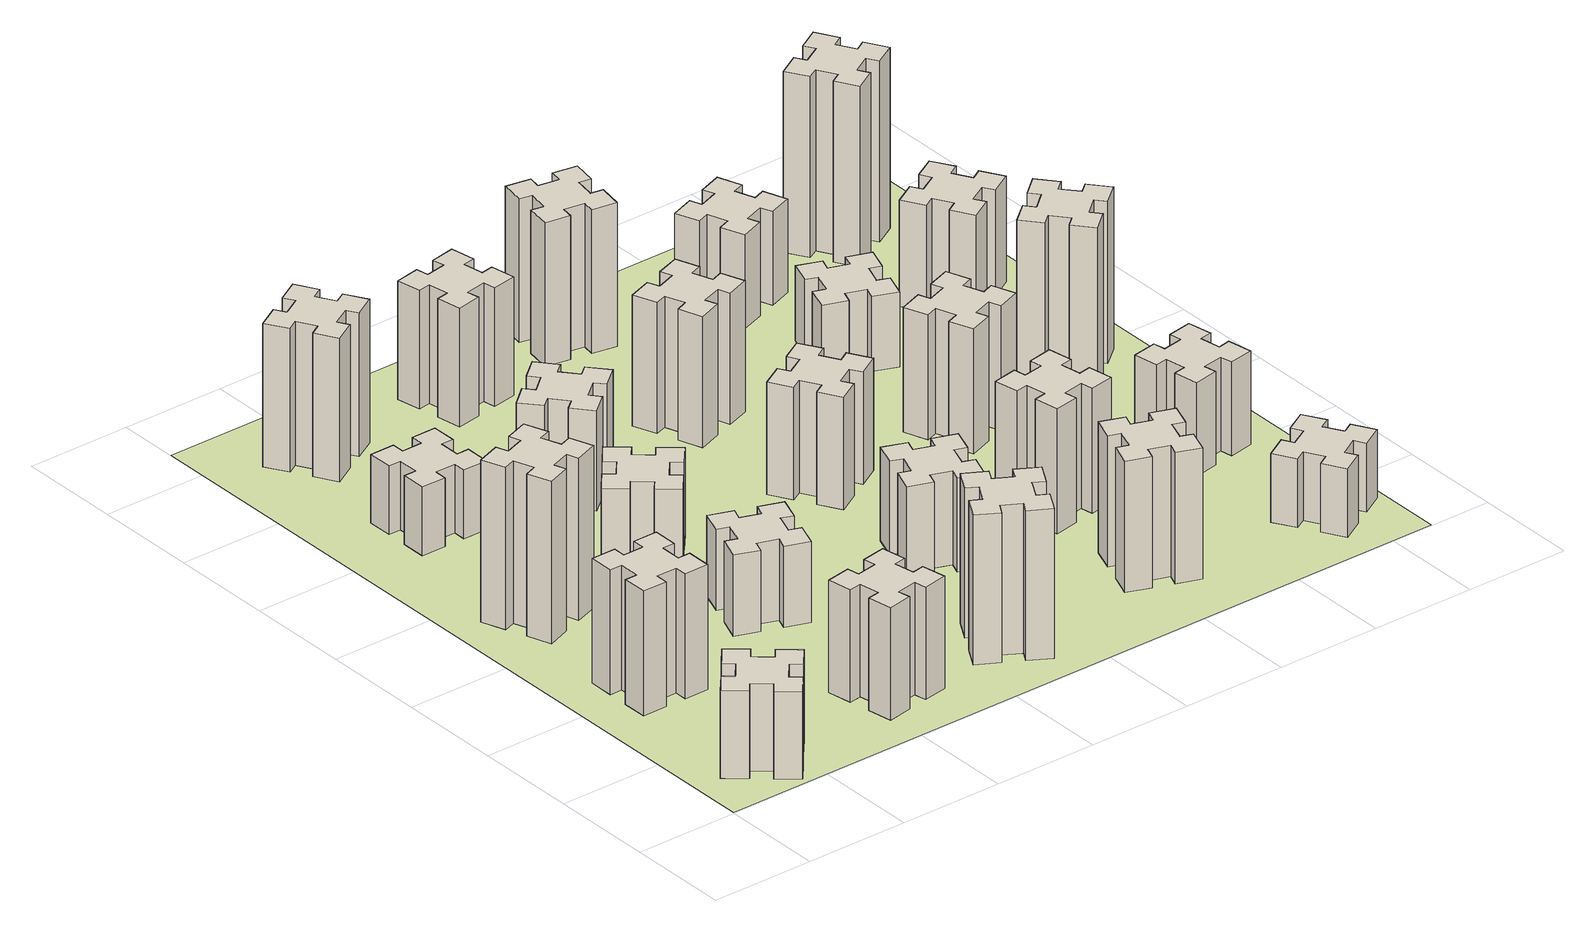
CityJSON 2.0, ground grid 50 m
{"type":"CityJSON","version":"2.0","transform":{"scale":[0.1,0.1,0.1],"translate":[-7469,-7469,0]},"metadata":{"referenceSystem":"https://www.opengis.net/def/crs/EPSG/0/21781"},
"CityObjects":{
"building1":{"type":"Building","attributes":{"class":"1000","function":"1000","usage":"1000","yearOfConstruction":2016,"roofType":"1000","measuredHeight":42,"storeysAboveGround":30,"storeysBelowGround":0},"geometry":[{"type":"Solid","lod":"1","boundaries":[[[[0,1,2,3,4,5,6,7,8,9,10,11,12,13,14,15,16,17,18,19]],[[17,16,20,21]],[[16,15,22,20]],[[15,14,23,22]],[[14,13,24,23]],[[13,12,25,24]],[[12,11,26,25]],[[11,10,27,26]],[[10,9,28,27]],[[9,8,29,28]],[[8,7,30,29]],[[7,6,31,30]],[[6,5,32,31]],[[5,4,33,32]],[[4,3,34,33]],[[3,2,35,34]],[[2,1,36,35]],[[1,0,37,36]],[[0,19,38,37]],[[19,18,39,38]],[[18,17,21,39]],[[24,25,26,27,28,29,30,31,32,33,34,35,36,37,38,39,21,20,22,23]]]]}]},
"building2":{"type":"Building","attributes":{"class":"1000","function":"1000","usage":"1000","yearOfConstruction":2016,"roofType":"1000","measuredHeight":60,"storeysAboveGround":30,"storeysBelowGround":0},"geometry":[{"type":"Solid","lod":"1","boundaries":[[[[40,41,42,43,44,45,46,47,48,49,50,51,52,53,54,55,56,57,58,59]],[[57,56,60,61]],[[56,55,62,60]],[[55,54,63,62]],[[54,53,64,63]],[[53,52,65,64]],[[52,51,66,65]],[[51,50,67,66]],[[50,49,68,67]],[[49,48,69,68]],[[48,47,70,69]],[[47,46,71,70]],[[46,45,72,71]],[[45,44,73,72]],[[44,43,74,73]],[[43,42,75,74]],[[42,41,76,75]],[[41,40,77,76]],[[40,59,78,77]],[[59,58,79,78]],[[58,57,61,79]],[[64,65,66,67,68,69,70,71,72,73,74,75,76,77,78,79,61,60,62,63]]]]}]},
"building3":{"type":"Building","attributes":{"class":"1000","function":"1000","usage":"1000","yearOfConstruction":2016,"roofType":"1000","measuredHeight":78,"storeysAboveGround":30,"storeysBelowGround":0},"geometry":[{"type":"Solid","lod":"1","boundaries":[[[[80,81,82,83,84,85,86,87,88,89,90,91,92,93,94,95,96,97,98,99]],[[97,96,100,101]],[[96,95,102,100]],[[95,94,103,102]],[[94,93,104,103]],[[93,92,105,104]],[[92,91,106,105]],[[91,90,107,106]],[[90,89,108,107]],[[89,88,109,108]],[[88,87,110,109]],[[87,86,111,110]],[[86,85,112,111]],[[85,84,113,112]],[[84,83,114,113]],[[83,82,115,114]],[[82,81,116,115]],[[81,80,117,116]],[[80,99,118,117]],[[99,98,119,118]],[[98,97,101,119]],[[104,105,106,107,108,109,110,111,112,113,114,115,116,117,118,119,101,100,102,103]]]]}]},
"building4":{"type":"Building","attributes":{"class":"1000","function":"1000","usage":"1000","yearOfConstruction":2016,"roofType":"1000","measuredHeight":54,"storeysAboveGround":30,"storeysBelowGround":0},"geometry":[{"type":"Solid","lod":"1","boundaries":[[[[120,121,122,123,124,125,126,127,128,129,130,131,132,133,134,135,136,137,138,139]],[[137,136,140,141]],[[136,135,142,140]],[[135,134,143,142]],[[134,133,144,143]],[[133,132,145,144]],[[132,131,146,145]],[[131,130,147,146]],[[130,129,148,147]],[[129,128,149,148]],[[128,127,150,149]],[[127,126,151,150]],[[126,125,152,151]],[[125,124,153,152]],[[124,123,154,153]],[[123,122,155,154]],[[122,121,156,155]],[[121,120,157,156]],[[120,139,158,157]],[[139,138,159,158]],[[138,137,141,159]],[[144,145,146,147,148,149,150,151,152,153,154,155,156,157,158,159,141,140,142,143]]]]}]},
"building5":{"type":"Building","attributes":{"class":"1000","function":"1000","usage":"1000","yearOfConstruction":2016,"roofType":"1000","measuredHeight":33,"storeysAboveGround":30,"storeysBelowGround":0},"geometry":[{"type":"Solid","lod":"1","boundaries":[[[[160,161,162,163,164,165,166,167,168,169,170,171,172,173,174,175,176,177,178,179]],[[177,176,180,181]],[[176,175,182,180]],[[175,174,183,182]],[[174,173,184,183]],[[173,172,185,184]],[[172,171,186,185]],[[171,170,187,186]],[[170,169,188,187]],[[169,168,189,188]],[[168,167,190,189]],[[167,166,191,190]],[[166,165,192,191]],[[165,164,193,192]],[[164,163,194,193]],[[163,162,195,194]],[[162,161,196,195]],[[161,160,197,196]],[[160,179,198,197]],[[179,178,199,198]],[[178,177,181,199]],[[184,185,186,187,188,189,190,191,192,193,194,195,196,197,198,199,181,180,182,183]]]]}]},
"building6":{"type":"Building","attributes":{"class":"1000","function":"1000","usage":"1000","yearOfConstruction":2016,"roofType":"1000","measuredHeight":69,"storeysAboveGround":30,"storeysBelowGround":0},"geometry":[{"type":"Solid","lod":"1","boundaries":[[[[200,201,202,203,204,205,206,207,208,209,210,211,212,213,214,215,216,217,218,219]],[[217,216,220,221]],[[216,215,222,220]],[[215,214,223,222]],[[214,213,224,223]],[[213,212,225,224]],[[212,211,226,225]],[[211,210,227,226]],[[210,209,228,227]],[[209,208,229,228]],[[208,207,230,229]],[[207,206,231,230]],[[206,205,232,231]],[[205,204,233,232]],[[204,203,234,233]],[[203,202,235,234]],[[202,201,236,235]],[[201,200,237,236]],[[200,219,238,237]],[[219,218,239,238]],[[218,217,221,239]],[[224,225,226,227,228,229,230,231,232,233,234,235,236,237,238,239,221,220,222,223]]]]}]},
"building7":{"type":"Building","attributes":{"class":"1000","function":"1000","usage":"1000","yearOfConstruction":2016,"roofType":"1000","measuredHeight":39,"storeysAboveGround":30,"storeysBelowGround":0},"geometry":[{"type":"Solid","lod":"1","boundaries":[[[[240,241,242,243,244,245,246,247,248,249,250,251,252,253,254,255,256,257,258,259]],[[257,256,260,261]],[[256,255,262,260]],[[255,254,263,262]],[[254,253,264,263]],[[253,252,265,264]],[[252,251,266,265]],[[251,250,267,266]],[[250,249,268,267]],[[249,248,269,268]],[[248,247,270,269]],[[247,246,271,270]],[[246,245,272,271]],[[245,244,273,272]],[[244,243,274,273]],[[243,242,275,274]],[[242,241,276,275]],[[241,240,277,276]],[[240,259,278,277]],[[259,258,279,278]],[[258,257,261,279]],[[264,265,266,267,268,269,270,271,272,273,274,275,276,277,278,279,261,260,262,263]]]]}]},
"building8":{"type":"Building","attributes":{"class":"1000","function":"1000","usage":"1000","yearOfConstruction":2016,"roofType":"1000","measuredHeight":42,"storeysAboveGround":30,"storeysBelowGround":0},"geometry":[{"type":"Solid","lod":"1","boundaries":[[[[280,281,282,283,284,285,286,287,288,289,290,291,292,293,294,295,296,297,298,299]],[[297,296,300,301]],[[296,295,302,300]],[[295,294,303,302]],[[294,293,304,303]],[[293,292,305,304]],[[292,291,306,305]],[[291,290,307,306]],[[290,289,308,307]],[[289,288,309,308]],[[288,287,310,309]],[[287,286,311,310]],[[286,285,312,311]],[[285,284,313,312]],[[284,283,314,313]],[[283,282,315,314]],[[282,281,316,315]],[[281,280,317,316]],[[280,299,318,317]],[[299,298,319,318]],[[298,297,301,319]],[[304,305,306,307,308,309,310,311,312,313,314,315,316,317,318,319,301,300,302,303]]]]}]},
"building9":{"type":"Building","attributes":{"class":"1000","function":"1000","usage":"1000","yearOfConstruction":2016,"roofType":"1000","measuredHeight":48,"storeysAboveGround":30,"storeysBelowGround":0},"geometry":[{"type":"Solid","lod":"1","boundaries":[[[[320,321,322,323,324,325,326,327,328,329,330,331,332,333,334,335,336,337,338,339]],[[337,336,340,341]],[[336,335,342,340]],[[335,334,343,342]],[[334,333,344,343]],[[333,332,345,344]],[[332,331,346,345]],[[331,330,347,346]],[[330,329,348,347]],[[329,328,349,348]],[[328,327,350,349]],[[327,326,351,350]],[[326,325,352,351]],[[325,324,353,352]],[[324,323,354,353]],[[323,322,355,354]],[[322,321,356,355]],[[321,320,357,356]],[[320,339,358,357]],[[339,338,359,358]],[[338,337,341,359]],[[344,345,346,347,348,349,350,351,352,353,354,355,356,357,358,359,341,340,342,343]]]]}]},
"building10":{"type":"Building","attributes":{"class":"1000","function":"1000","usage":"1000","yearOfConstruction":2016,"roofType":"1000","measuredHeight":72,"storeysAboveGround":30,"storeysBelowGround":0},"geometry":[{"type":"Solid","lod":"1","boundaries":[[[[360,361,362,363,364,365,366,367,368,369,370,371,372,373,374,375,376,377,378,379]],[[377,376,380,381]],[[376,375,382,380]],[[375,374,383,382]],[[374,373,384,383]],[[373,372,385,384]],[[372,371,386,385]],[[371,370,387,386]],[[370,369,388,387]],[[369,368,389,388]],[[368,367,390,389]],[[367,366,391,390]],[[366,365,392,391]],[[365,364,393,392]],[[364,363,394,393]],[[363,362,395,394]],[[362,361,396,395]],[[361,360,397,396]],[[360,379,398,397]],[[379,378,399,398]],[[378,377,381,399]],[[384,385,386,387,388,389,390,391,392,393,394,395,396,397,398,399,381,380,382,383]]]]}]},
"building11":{"type":"Building","attributes":{"class":"1000","function":"1000","usage":"1000","yearOfConstruction":2016,"roofType":"1000","measuredHeight":57,"storeysAboveGround":30,"storeysBelowGround":0},"geometry":[{"type":"Solid","lod":"1","boundaries":[[[[400,401,402,403,404,405,406,407,408,409,410,411,412,413,414,415,416,417,418,419]],[[417,416,420,421]],[[416,415,422,420]],[[415,414,423,422]],[[414,413,424,423]],[[413,412,425,424]],[[412,411,426,425]],[[411,410,427,426]],[[410,409,428,427]],[[409,408,429,428]],[[408,407,430,429]],[[407,406,431,430]],[[406,405,432,431]],[[405,404,433,432]],[[404,403,434,433]],[[403,402,435,434]],[[402,401,436,435]],[[401,400,437,436]],[[400,419,438,437]],[[419,418,439,438]],[[418,417,421,439]],[[424,425,426,427,428,429,430,431,432,433,434,435,436,437,438,439,421,420,422,423]]]]}]},
"building12":{"type":"Building","attributes":{"class":"1000","function":"1000","usage":"1000","yearOfConstruction":2016,"roofType":"1000","measuredHeight":45,"storeysAboveGround":30,"storeysBelowGround":0},"geometry":[{"type":"Solid","lod":"1","boundaries":[[[[440,441,442,443,444,445,446,447,448,449,450,451,452,453,454,455,456,457,458,459]],[[457,456,460,461]],[[456,455,462,460]],[[455,454,463,462]],[[454,453,464,463]],[[453,452,465,464]],[[452,451,466,465]],[[451,450,467,466]],[[450,449,468,467]],[[449,448,469,468]],[[448,447,470,469]],[[447,446,471,470]],[[446,445,472,471]],[[445,444,473,472]],[[444,443,474,473]],[[443,442,475,474]],[[442,441,476,475]],[[441,440,477,476]],[[440,459,478,477]],[[459,458,479,478]],[[458,457,461,479]],[[464,465,466,467,468,469,470,471,472,473,474,475,476,477,478,479,461,460,462,463]]]]}]},
"building13":{"type":"Building","attributes":{"class":"1000","function":"1000","usage":"1000","yearOfConstruction":2016,"roofType":"1000","measuredHeight":54,"storeysAboveGround":30,"storeysBelowGround":0},"geometry":[{"type":"Solid","lod":"1","boundaries":[[[[480,481,482,483,484,485,486,487,488,489,490,491,492,493,494,495,496,497,498,499]],[[497,496,500,501]],[[496,495,502,500]],[[495,494,503,502]],[[494,493,504,503]],[[493,492,505,504]],[[492,491,506,505]],[[491,490,507,506]],[[490,489,508,507]],[[489,488,509,508]],[[488,487,510,509]],[[487,486,511,510]],[[486,485,512,511]],[[485,484,513,512]],[[484,483,514,513]],[[483,482,515,514]],[[482,481,516,515]],[[481,480,517,516]],[[480,499,518,517]],[[499,498,519,518]],[[498,497,501,519]],[[504,505,506,507,508,509,510,511,512,513,514,515,516,517,518,519,501,500,502,503]]]]}]},
"building14":{"type":"Building","attributes":{"class":"1000","function":"1000","usage":"1000","yearOfConstruction":2016,"roofType":"1000","measuredHeight":63,"storeysAboveGround":30,"storeysBelowGround":0},"geometry":[{"type":"Solid","lod":"1","boundaries":[[[[520,521,522,523,524,525,526,527,528,529,530,531,532,533,534,535,536,537,538,539]],[[537,536,540,541]],[[536,535,542,540]],[[535,534,543,542]],[[534,533,544,543]],[[533,532,545,544]],[[532,531,546,545]],[[531,530,547,546]],[[530,529,548,547]],[[529,528,549,548]],[[528,527,550,549]],[[527,526,551,550]],[[526,525,552,551]],[[525,524,553,552]],[[524,523,554,553]],[[523,522,555,554]],[[522,521,556,555]],[[521,520,557,556]],[[520,539,558,557]],[[539,538,559,558]],[[538,537,541,559]],[[544,545,546,547,548,549,550,551,552,553,554,555,556,557,558,559,541,540,542,543]]]]}]},
"building15":{"type":"Building","attributes":{"class":"1000","function":"1000","usage":"1000","yearOfConstruction":2016,"roofType":"1000","measuredHeight":63,"storeysAboveGround":30,"storeysBelowGround":0},"geometry":[{"type":"Solid","lod":"1","boundaries":[[[[560,561,562,563,564,565,566,567,568,569,570,571,572,573,574,575,576,577,578,579]],[[577,576,580,581]],[[576,575,582,580]],[[575,574,583,582]],[[574,573,584,583]],[[573,572,585,584]],[[572,571,586,585]],[[571,570,587,586]],[[570,569,588,587]],[[569,568,589,588]],[[568,567,590,589]],[[567,566,591,590]],[[566,565,592,591]],[[565,564,593,592]],[[564,563,594,593]],[[563,562,595,594]],[[562,561,596,595]],[[561,560,597,596]],[[560,579,598,597]],[[579,578,599,598]],[[578,577,581,599]],[[584,585,586,587,588,589,590,591,592,593,594,595,596,597,598,599,581,580,582,583]]]]}]},
"building16":{"type":"Building","attributes":{"class":"1000","function":"1000","usage":"1000","yearOfConstruction":2016,"roofType":"1000","measuredHeight":69,"storeysAboveGround":30,"storeysBelowGround":0},"geometry":[{"type":"Solid","lod":"1","boundaries":[[[[600,601,602,603,604,605,606,607,608,609,610,611,612,613,614,615,616,617,618,619]],[[617,616,620,621]],[[616,615,622,620]],[[615,614,623,622]],[[614,613,624,623]],[[613,612,625,624]],[[612,611,626,625]],[[611,610,627,626]],[[610,609,628,627]],[[609,608,629,628]],[[608,607,630,629]],[[607,606,631,630]],[[606,605,632,631]],[[605,604,633,632]],[[604,603,634,633]],[[603,602,635,634]],[[602,601,636,635]],[[601,600,637,636]],[[600,619,638,637]],[[619,618,639,638]],[[618,617,621,639]],[[624,625,626,627,628,629,630,631,632,633,634,635,636,637,638,639,621,620,622,623]]]]}]},
"building17":{"type":"Building","attributes":{"class":"1000","function":"1000","usage":"1000","yearOfConstruction":2016,"roofType":"1000","measuredHeight":60,"storeysAboveGround":30,"storeysBelowGround":0},"geometry":[{"type":"Solid","lod":"1","boundaries":[[[[640,641,642,643,644,645,646,647,648,649,650,651,652,653,654,655,656,657,658,659]],[[657,656,660,661]],[[656,655,662,660]],[[655,654,663,662]],[[654,653,664,663]],[[653,652,665,664]],[[652,651,666,665]],[[651,650,667,666]],[[650,649,668,667]],[[649,648,669,668]],[[648,647,670,669]],[[647,646,671,670]],[[646,645,672,671]],[[645,644,673,672]],[[644,643,674,673]],[[643,642,675,674]],[[642,641,676,675]],[[641,640,677,676]],[[640,659,678,677]],[[659,658,679,678]],[[658,657,661,679]],[[664,665,666,667,668,669,670,671,672,673,674,675,676,677,678,679,661,660,662,663]]]]}]},
"building18":{"type":"Building","attributes":{"class":"1000","function":"1000","usage":"1000","yearOfConstruction":2016,"roofType":"1000","measuredHeight":60,"storeysAboveGround":30,"storeysBelowGround":0},"geometry":[{"type":"Solid","lod":"1","boundaries":[[[[680,681,682,683,684,685,686,687,688,689,690,691,692,693,694,695,696,697,698,699]],[[697,696,700,701]],[[696,695,702,700]],[[695,694,703,702]],[[694,693,704,703]],[[693,692,705,704]],[[692,691,706,705]],[[691,690,707,706]],[[690,689,708,707]],[[689,688,709,708]],[[688,687,710,709]],[[687,686,711,710]],[[686,685,712,711]],[[685,684,713,712]],[[684,683,714,713]],[[683,682,715,714]],[[682,681,716,715]],[[681,680,717,716]],[[680,699,718,717]],[[699,698,719,718]],[[698,697,701,719]],[[704,705,706,707,708,709,710,711,712,713,714,715,716,717,718,719,701,700,702,703]]]]}]},
"building19":{"type":"Building","attributes":{"class":"1000","function":"1000","usage":"1000","yearOfConstruction":2016,"roofType":"1000","measuredHeight":36,"storeysAboveGround":30,"storeysBelowGround":0},"geometry":[{"type":"Solid","lod":"1","boundaries":[[[[720,721,722,723,724,725,726,727,728,729,730,731,732,733,734,735,736,737,738,739]],[[737,736,740,741]],[[736,735,742,740]],[[735,734,743,742]],[[734,733,744,743]],[[733,732,745,744]],[[732,731,746,745]],[[731,730,747,746]],[[730,729,748,747]],[[729,728,749,748]],[[728,727,750,749]],[[727,726,751,750]],[[726,725,752,751]],[[725,724,753,752]],[[724,723,754,753]],[[723,722,755,754]],[[722,721,756,755]],[[721,720,757,756]],[[720,739,758,757]],[[739,738,759,758]],[[738,737,741,759]],[[744,745,746,747,748,749,750,751,752,753,754,755,756,757,758,759,741,740,742,743]]]]}]},
"building20":{"type":"Building","attributes":{"class":"1000","function":"1000","usage":"1000","yearOfConstruction":2016,"roofType":"1000","measuredHeight":33,"storeysAboveGround":30,"storeysBelowGround":0},"geometry":[{"type":"Solid","lod":"1","boundaries":[[[[760,761,762,763,764,765,766,767,768,769,770,771,772,773,774,775,776,777,778,779]],[[777,776,780,781]],[[776,775,782,780]],[[775,774,783,782]],[[774,773,784,783]],[[773,772,785,784]],[[772,771,786,785]],[[771,770,787,786]],[[770,769,788,787]],[[769,768,789,788]],[[768,767,790,789]],[[767,766,791,790]],[[766,765,792,791]],[[765,764,793,792]],[[764,763,794,793]],[[763,762,795,794]],[[762,761,796,795]],[[761,760,797,796]],[[760,779,798,797]],[[779,778,799,798]],[[778,777,781,799]],[[784,785,786,787,788,789,790,791,792,793,794,795,796,797,798,799,781,780,782,783]]]]}]},
"building21":{"type":"Building","attributes":{"class":"1000","function":"1000","usage":"1000","yearOfConstruction":2016,"roofType":"1000","measuredHeight":45,"storeysAboveGround":30,"storeysBelowGround":0},"geometry":[{"type":"Solid","lod":"1","boundaries":[[[[800,801,802,803,804,805,806,807,808,809,810,811,812,813,814,815,816,817,818,819]],[[817,816,820,821]],[[816,815,822,820]],[[815,814,823,822]],[[814,813,824,823]],[[813,812,825,824]],[[812,811,826,825]],[[811,810,827,826]],[[810,809,828,827]],[[809,808,829,828]],[[808,807,830,829]],[[807,806,831,830]],[[806,805,832,831]],[[805,804,833,832]],[[804,803,834,833]],[[803,802,835,834]],[[802,801,836,835]],[[801,800,837,836]],[[800,819,838,837]],[[819,818,839,838]],[[818,817,821,839]],[[824,825,826,827,828,829,830,831,832,833,834,835,836,837,838,839,821,820,822,823]]]]}]},
"building22":{"type":"Building","attributes":{"class":"1000","function":"1000","usage":"1000","yearOfConstruction":2016,"roofType":"1000","measuredHeight":45,"storeysAboveGround":30,"storeysBelowGround":0},"geometry":[{"type":"Solid","lod":"1","boundaries":[[[[840,841,842,843,844,845,846,847,848,849,850,851,852,853,854,855,856,857,858,859]],[[857,856,860,861]],[[856,855,862,860]],[[855,854,863,862]],[[854,853,864,863]],[[853,852,865,864]],[[852,851,866,865]],[[851,850,867,866]],[[850,849,868,867]],[[849,848,869,868]],[[848,847,870,869]],[[847,846,871,870]],[[846,845,872,871]],[[845,844,873,872]],[[844,843,874,873]],[[843,842,875,874]],[[842,841,876,875]],[[841,840,877,876]],[[840,859,878,877]],[[859,858,879,878]],[[858,857,861,879]],[[864,865,866,867,868,869,870,871,872,873,874,875,876,877,878,879,861,860,862,863]]]]}]},
"building23":{"type":"Building","attributes":{"class":"1000","function":"1000","usage":"1000","yearOfConstruction":2016,"roofType":"1000","measuredHeight":78,"storeysAboveGround":30,"storeysBelowGround":0},"geometry":[{"type":"Solid","lod":"1","boundaries":[[[[880,881,882,883,884,885,886,887,888,889,890,891,892,893,894,895,896,897,898,899]],[[897,896,900,901]],[[896,895,902,900]],[[895,894,903,902]],[[894,893,904,903]],[[893,892,905,904]],[[892,891,906,905]],[[891,890,907,906]],[[890,889,908,907]],[[889,888,909,908]],[[888,887,910,909]],[[887,886,911,910]],[[886,885,912,911]],[[885,884,913,912]],[[884,883,914,913]],[[883,882,915,914]],[[882,881,916,915]],[[881,880,917,916]],[[880,899,918,917]],[[899,898,919,918]],[[898,897,901,919]],[[904,905,906,907,908,909,910,911,912,913,914,915,916,917,918,919,901,900,902,903]]]]}]},
"building24":{"type":"Building","attributes":{"class":"1000","function":"1000","usage":"1000","yearOfConstruction":2016,"roofType":"1000","measuredHeight":51,"storeysAboveGround":30,"storeysBelowGround":0},"geometry":[{"type":"Solid","lod":"1","boundaries":[[[[920,921,922,923,924,925,926,927,928,929,930,931,932,933,934,935,936,937,938,939]],[[937,936,940,941]],[[936,935,942,940]],[[935,934,943,942]],[[934,933,944,943]],[[933,932,945,944]],[[932,931,946,945]],[[931,930,947,946]],[[930,929,948,947]],[[929,928,949,948]],[[928,927,950,949]],[[927,926,951,950]],[[926,925,952,951]],[[925,924,953,952]],[[924,923,954,953]],[[923,922,955,954]],[[922,921,956,955]],[[921,920,957,956]],[[920,939,958,957]],[[939,938,959,958]],[[938,937,941,959]],[[944,945,946,947,948,949,950,951,952,953,954,955,956,957,958,959,941,940,942,943]]]]}]},
"building25":{"type":"Building","attributes":{"class":"1000","function":"1000","usage":"1000","yearOfConstruction":2016,"roofType":"1000","measuredHeight":87,"storeysAboveGround":30,"storeysBelowGround":0},"geometry":[{"type":"Solid","lod":"1","boundaries":[[[[960,961,962,963,964,965,966,967,968,969,970,971,972,973,974,975,976,977,978,979]],[[977,976,980,981]],[[976,975,982,980]],[[975,974,983,982]],[[974,973,984,983]],[[973,972,985,984]],[[972,971,986,985]],[[971,970,987,986]],[[970,969,988,987]],[[969,968,989,988]],[[968,967,990,989]],[[967,966,991,990]],[[966,965,992,991]],[[965,964,993,992]],[[964,963,994,993]],[[963,962,995,994]],[[962,961,996,995]],[[961,960,997,996]],[[960,979,998,997]],[[979,978,999,998]],[[978,977,981,999]],[[984,985,986,987,988,989,990,991,992,993,994,995,996,997,998,999,981,980,982,983]]]]}]},
"landuse1":{"type":"LandUse","attributes":{"name":"plot1","function":"1010"},"geometry":[{"type":"MultiSurface","lod":"1","boundaries":[[[1000,1001,1002,1003]]]}]}
},
"vertices":[
[484,327,0],[408,392,0],[446,438,0],[354,515,0],[277,423,0],[323,384,0],[259,308,0],[213,346,0],[136,254,0],[228,177,0],[266,223,0],[343,159,0],[304,113,0],[396,36,0],[473,128,0],[427,166,0],[492,243,0],[538,204,0],[615,296,0],[523,373,0],[492,243,420],[538,204,420],[427,166,420],[473,128,420],[396,36,420],[304,113,420],[343,159,420],[266,223,420],[228,177,420],[136,254,420],[213,346,420],[259,308,420],[323,384,420],[277,423,420],[354,515,420],[446,438,420],[408,392,420],[484,327,420],[523,373,420],[615,296,420],
[425,1125,0],[325,1125,0],[325,1185,0],[205,1185,0],[205,1065,0],[265,1065,0],[265,965,0],[205,965,0],[205,845,0],[325,845,0],[325,905,0],[425,905,0],[425,845,0],[545,845,0],[545,965,0],[485,965,0],[485,1065,0],[545,1065,0],[545,1185,0],[425,1185,0],[485,1065,600],[545,1065,600],[485,965,600],[545,965,600],[545,845,600],[425,845,600],[425,905,600],[325,905,600],[325,845,600],[205,845,600],[205,965,600],[265,965,600],[265,1065,600],[205,1065,600],[205,1185,600],[325,1185,600],[325,1125,600],[425,1125,600],[425,1185,600],[545,1185,600],
[385,1876,0],[291,1842,0],[270,1898,0],[157,1857,0],[199,1744,0],[255,1765,0],[289,1671,0],[233,1650,0],[274,1537,0],[387,1579,0],[366,1635,0],[460,1669,0],[480,1613,0],[593,1654,0],[552,1767,0],[496,1746,0],[462,1840,0],[518,1860,0],[477,1973,0],[364,1932,0],[462,1840,780],[518,1860,780],[496,1746,780],[552,1767,780],[593,1654,780],[480,1613,780],[460,1669,780],[366,1635,780],[387,1579,780],[274,1537,780],[233,1650,780],[289,1671,780],[255,1765,780],[199,1744,780],[157,1857,780],[270,1898,780],[291,1842,780],[385,1876,780],[364,1932,780],[477,1973,780],
[1232,345,0],[1215,444,0],[1274,454,0],[1253,572,0],[1135,551,0],[1145,492,0],[1047,475,0],[1037,534,0],[918,513,0],[939,395,0],[998,405,0],[1016,307,0],[957,297,0],[977,178,0],[1096,199,0],[1085,258,0],[1184,276,0],[1194,217,0],[1312,237,0],[1291,356,0],[1184,276,540],[1194,217,540],[1085,258,540],[1096,199,540],[977,178,540],[957,297,540],[1016,307,540],[998,405,540],[939,395,540],[918,513,540],[1037,534,540],[1047,475,540],[1145,492,540],[1135,551,540],[1253,572,540],[1274,454,540],[1215,444,540],[1232,345,540],[1291,356,540],[1312,237,540],
[585,2545,0],[585,2645,0],[645,2645,0],[645,2765,0],[525,2765,0],[525,2705,0],[425,2705,0],[425,2765,0],[305,2765,0],[305,2645,0],[365,2645,0],[365,2545,0],[305,2545,0],[305,2425,0],[425,2425,0],[425,2485,0],[525,2485,0],[525,2425,0],[645,2425,0],[645,2545,0],[525,2485,330],[525,2425,330],[425,2485,330],[425,2425,330],[305,2425,330],[305,2545,330],[365,2545,330],[365,2645,330],[305,2645,330],[305,2765,330],[425,2765,330],[425,2705,330],[525,2705,330],[525,2765,330],[645,2765,330],[645,2645,330],[585,2645,330],[585,2545,330],[645,2545,330],[645,2425,330],
[596,3347,0],[546,3434,0],[598,3464,0],[538,3568,0],[434,3508,0],[464,3456,0],[377,3406,0],[347,3458,0],[243,3398,0],[303,3294,0],[355,3324,0],[405,3237,0],[353,3207,0],[413,3103,0],[517,3163,0],[487,3215,0],[574,3265,0],[604,3213,0],[708,3273,0],[648,3377,0],[574,3265,690],[604,3213,690],[487,3215,690],[517,3163,690],[413,3103,690],[353,3207,690],[405,3237,690],[355,3324,690],[303,3294,690],[243,3398,690],[347,3458,690],[377,3406,690],[464,3456,690],[434,3508,690],[538,3568,690],[598,3464,690],[546,3434,690],[596,3347,690],[648,3377,690],[708,3273,690],
[1029,1300,0],[995,1206,0],[939,1227,0],[897,1114,0],[1010,1073,0],[1031,1129,0],[1125,1095,0],[1104,1039,0],[1217,997,0],[1258,1110,0],[1202,1131,0],[1236,1225,0],[1292,1204,0],[1333,1317,0],[1220,1358,0],[1200,1302,0],[1106,1336,0],[1127,1392,0],[1014,1433,0],[973,1320,0],[1106,1336,390],[1127,1392,390],[1200,1302,390],[1220,1358,390],[1333,1317,390],[1292,1204,390],[1236,1225,390],[1202,1131,390],[1258,1110,390],[1217,997,390],[1104,1039,390],[1125,1095,390],[1031,1129,390],[1010,1073,390],[897,1114,390],[939,1227,390],[995,1206,390],[1029,1300,390],[973,1320,390],[1014,1433,390],
[963,1964,0],[899,1888,0],[853,1926,0],[776,1834,0],[868,1757,0],[906,1803,0],[983,1739,0],[944,1693,0],[1036,1616,0],[1113,1708,0],[1067,1746,0],[1132,1823,0],[1178,1784,0],[1255,1876,0],[1163,1953,0],[1124,1907,0],[1048,1972,0],[1086,2018,0],[994,2095,0],[917,2003,0],[1048,1972,420],[1086,2018,420],[1124,1907,420],[1163,1953,420],[1255,1876,420],[1178,1784,420],[1132,1823,420],[1067,1746,420],[1113,1708,420],[1036,1616,420],[944,1693,420],[983,1739,420],[906,1803,420],[868,1757,420],[776,1834,420],[853,1926,420],[899,1888,420],[963,1964,420],[917,2003,420],[994,2095,420],
[1148,2379,0],[1224,2443,0],[1263,2397,0],[1355,2474,0],[1278,2566,0],[1232,2528,0],[1167,2604,0],[1213,2643,0],[1136,2735,0],[1044,2658,0],[1083,2612,0],[1006,2547,0],[968,2593,0],[876,2516,0],[953,2424,0],[999,2463,0],[1063,2386,0],[1017,2348,0],[1094,2256,0],[1186,2333,0],[1063,2386,480],[1017,2348,480],[999,2463,480],[953,2424,480],[876,2516,480],[968,2593,480],[1006,2547,480],[1083,2612,480],[1044,2658,480],[1136,2735,480],[1213,2643,480],[1167,2604,480],[1232,2528,480],[1278,2566,480],[1355,2474,480],[1263,2397,480],[1224,2443,480],[1148,2379,480],[1186,2333,480],[1094,2256,480],
[1854,446,0],[1767,496,0],[1797,548,0],[1693,608,0],[1633,504,0],[1685,474,0],[1635,387,0],[1583,417,0],[1523,313,0],[1627,253,0],[1657,305,0],[1744,255,0],[1714,203,0],[1818,143,0],[1878,247,0],[1826,277,0],[1876,364,0],[1928,334,0],[1988,438,0],[1884,498,0],[1876,364,720],[1928,334,720],[1826,277,720],[1878,247,720],[1818,143,720],[1714,203,720],[1744,255,720],[1657,305,720],[1627,253,720],[1523,313,720],[1583,417,720],[1635,387,720],[1685,474,720],[1633,504,720],[1693,608,720],[1797,548,720],[1767,496,720],[1854,446,720],[1884,498,720],[1988,438,720],
[1245,3452,0],[1147,3435,0],[1137,3494,0],[1018,3473,0],[1039,3355,0],[1098,3365,0],[1116,3267,0],[1057,3257,0],[1077,3138,0],[1196,3159,0],[1185,3218,0],[1284,3236,0],[1294,3177,0],[1412,3197,0],[1391,3316,0],[1332,3305,0],[1315,3404,0],[1374,3414,0],[1353,3532,0],[1235,3511,0],[1315,3404,570],[1374,3414,570],[1332,3305,570],[1391,3316,570],[1412,3197,570],[1294,3177,570],[1284,3236,570],[1185,3218,570],[1196,3159,570],[1077,3138,570],[1057,3257,570],[1116,3267,570],[1098,3365,570],[1039,3355,570],[1018,3473,570],[1137,3494,570],[1147,3435,570],[1245,3452,570],[1235,3511,570],[1353,3532,570],
[2040,1202,0],[1946,1236,0],[1967,1292,0],[1854,1333,0],[1813,1220,0],[1869,1200,0],[1835,1106,0],[1779,1127,0],[1737,1014,0],[1850,973,0],[1871,1029,0],[1965,995,0],[1944,939,0],[2057,897,0],[2098,1010,0],[2042,1031,0],[2076,1125,0],[2132,1104,0],[2173,1217,0],[2060,1258,0],[2076,1125,450],[2132,1104,450],[2042,1031,450],[2098,1010,450],[2057,897,450],[1944,939,450],[1965,995,450],[1871,1029,450],[1850,973,450],[1737,1014,450],[1779,1127,450],[1835,1106,450],[1869,1200,450],[1813,1220,450],[1854,1333,450],[1967,1292,450],[1946,1236,450],[2040,1202,450],[2060,1258,450],[2173,1217,450],
[2076,1867,0],[2026,1954,0],[2078,1984,0],[2018,2088,0],[1914,2028,0],[1944,1976,0],[1857,1926,0],[1827,1978,0],[1723,1918,0],[1783,1814,0],[1835,1844,0],[1885,1757,0],[1833,1727,0],[1893,1623,0],[1997,1683,0],[1967,1735,0],[2054,1785,0],[2084,1733,0],[2188,1793,0],[2128,1897,0],[2054,1785,540],[2084,1733,540],[1967,1735,540],[1997,1683,540],[1893,1623,540],[1833,1727,540],[1885,1757,540],[1835,1844,540],[1783,1814,540],[1723,1918,540],[1827,1978,540],[1857,1926,540],[1944,1976,540],[1914,2028,540],[2018,2088,540],[2078,1984,540],[2026,1954,540],[2076,1867,540],[2128,1897,540],[2188,1793,540],
[1865,2716,0],[1771,2682,0],[1750,2738,0],[1637,2697,0],[1679,2584,0],[1735,2605,0],[1769,2511,0],[1713,2490,0],[1754,2377,0],[1867,2419,0],[1846,2475,0],[1940,2509,0],[1960,2453,0],[2073,2494,0],[2032,2607,0],[1976,2586,0],[1942,2680,0],[1998,2700,0],[1957,2813,0],[1844,2772,0],[1942,2680,630],[1998,2700,630],[1976,2586,630],[2032,2607,630],[2073,2494,630],[1960,2453,630],[1940,2509,630],[1846,2475,630],[1867,2419,630],[1754,2377,630],[1713,2490,630],[1769,2511,630],[1735,2605,630],[1679,2584,630],[1637,2697,630],[1750,2738,630],[1771,2682,630],[1865,2716,630],[1844,2772,630],[1957,2813,630],
[2680,562,0],[2586,596,0],[2607,652,0],[2494,693,0],[2453,580,0],[2509,560,0],[2475,466,0],[2419,487,0],[2377,374,0],[2490,333,0],[2511,389,0],[2605,355,0],[2584,299,0],[2697,257,0],[2738,370,0],[2682,391,0],[2716,485,0],[2772,464,0],[2813,577,0],[2700,618,0],[2716,485,630],[2772,464,630],[2682,391,630],[2738,370,630],[2697,257,630],[2584,299,630],[2605,355,630],[2511,389,630],[2490,333,630],[2377,374,630],[2419,487,630],[2475,466,630],[2509,560,630],[2453,580,630],[2494,693,630],[2607,652,630],[2586,596,630],[2680,562,630],[2700,618,630],[2813,577,630],
[1924,3535,0],[1825,3552,0],[1836,3611,0],[1717,3632,0],[1697,3514,0],[1756,3504,0],[1738,3405,0],[1679,3416,0],[1658,3297,0],[1777,3277,0],[1787,3336,0],[1885,3318,0],[1875,3259,0],[1993,3238,0],[2014,3357,0],[1955,3367,0],[1972,3465,0],[2031,3455,0],[2052,3573,0],[1934,3594,0],[1972,3465,690],[2031,3455,690],[1955,3367,690],[2014,3357,690],[1993,3238,690],[1875,3259,690],[1885,3318,690],[1787,3336,690],[1777,3277,690],[1658,3297,690],[1679,3416,690],[1738,3405,690],[1756,3504,690],[1697,3514,690],[1717,3632,690],[1836,3611,690],[1825,3552,690],[1924,3535,690],[1934,3594,690],[2052,3573,690],
[2565,998,0],[2664,1016,0],[2674,957,0],[2792,977,0],[2771,1096,0],[2712,1085,0],[2695,1184,0],[2754,1194,0],[2733,1312,0],[2615,1291,0],[2625,1232,0],[2527,1215,0],[2517,1274,0],[2398,1253,0],[2419,1135,0],[2478,1145,0],[2496,1047,0],[2437,1037,0],[2457,918,0],[2576,939,0],[2496,1047,600],[2437,1037,600],[2478,1145,600],[2419,1135,600],[2398,1253,600],[2517,1274,600],[2527,1215,600],[2625,1232,600],[2615,1291,600],[2733,1312,600],[2754,1194,600],[2695,1184,600],[2712,1085,600],[2771,1096,600],[2792,977,600],[2674,957,600],[2664,1016,600],[2565,998,600],[2576,939,600],[2457,918,600],
[2705,1976,0],[2611,1942,0],[2590,1998,0],[2477,1957,0],[2519,1844,0],[2575,1865,0],[2609,1771,0],[2553,1750,0],[2594,1637,0],[2707,1679,0],[2686,1735,0],[2780,1769,0],[2800,1713,0],[2913,1754,0],[2872,1867,0],[2816,1846,0],[2782,1940,0],[2838,1960,0],[2797,2073,0],[2684,2032,0],[2782,1940,600],[2838,1960,600],[2816,1846,600],[2872,1867,600],[2913,1754,600],[2800,1713,600],[2780,1769,600],[2686,1735,600],[2707,1679,600],[2594,1637,600],[2553,1750,600],[2609,1771,600],[2575,1865,600],[2519,1844,600],[2477,1957,600],[2590,1998,600],[2611,1942,600],[2705,1976,600],[2684,2032,600],[2797,2073,600],
[2609,2680,0],[2575,2586,0],[2519,2607,0],[2477,2494,0],[2590,2453,0],[2611,2509,0],[2705,2475,0],[2684,2419,0],[2797,2377,0],[2838,2490,0],[2782,2511,0],[2816,2605,0],[2872,2584,0],[2913,2697,0],[2800,2738,0],[2780,2682,0],[2686,2716,0],[2707,2772,0],[2594,2813,0],[2553,2700,0],[2686,2716,360],[2707,2772,360],[2780,2682,360],[2800,2738,360],[2913,2697,360],[2872,2584,360],[2816,2605,360],[2782,2511,360],[2838,2490,360],[2797,2377,360],[2684,2419,360],[2705,2475,360],[2611,2509,360],[2590,2453,360],[2477,2494,360],[2519,2607,360],[2575,2586,360],[2609,2680,360],[2553,2700,360],[2594,2813,360],
[3424,496,0],[3337,446,0],[3307,498,0],[3203,438,0],[3263,334,0],[3315,364,0],[3365,277,0],[3313,247,0],[3373,143,0],[3477,203,0],[3447,255,0],[3534,305,0],[3564,253,0],[3668,313,0],[3608,417,0],[3556,387,0],[3506,474,0],[3558,504,0],[3498,608,0],[3394,548,0],[3506,474,330],[3558,504,330],[3556,387,330],[3608,417,330],[3668,313,330],[3564,253,330],[3534,305,330],[3447,255,330],[3477,203,330],[3373,143,330],[3313,247,330],[3365,277,330],[3315,364,330],[3263,334,330],[3203,438,330],[3307,498,330],[3337,446,330],[3424,496,330],[3394,548,330],[3498,608,330],
[2716,3226,0],[2682,3320,0],[2738,3340,0],[2697,3453,0],[2584,3412,0],[2605,3356,0],[2511,3322,0],[2490,3378,0],[2377,3337,0],[2419,3224,0],[2475,3245,0],[2509,3151,0],[2453,3130,0],[2494,3017,0],[2607,3059,0],[2586,3115,0],[2680,3149,0],[2700,3093,0],[2813,3134,0],[2772,3247,0],[2680,3149,450],[2700,3093,450],[2586,3115,450],[2607,3059,450],[2494,3017,450],[2453,3130,450],[2509,3151,450],[2475,3245,450],[2419,3224,450],[2377,3337,450],[2490,3378,450],[2511,3322,450],[2605,3356,450],[2584,3412,450],[2697,3453,450],[2738,3340,450],[2682,3320,450],[2716,3226,450],[2772,3247,450],[2813,3134,450],
[3365,1232,0],[3267,1215,0],[3257,1274,0],[3138,1253,0],[3159,1135,0],[3218,1145,0],[3236,1047,0],[3177,1037,0],[3197,918,0],[3316,939,0],[3305,998,0],[3404,1016,0],[3414,957,0],[3532,977,0],[3511,1096,0],[3452,1085,0],[3435,1184,0],[3494,1194,0],[3473,1312,0],[3355,1291,0],[3435,1184,450],[3494,1194,450],[3452,1085,450],[3511,1096,450],[3532,977,450],[3414,957,450],[3404,1016,450],[3305,998,450],[3316,939,450],[3197,918,450],[3177,1037,450],[3236,1047,450],[3218,1145,450],[3159,1135,450],[3138,1253,450],[3257,1274,450],[3267,1215,450],[3365,1232,450],[3355,1291,450],[3473,1312,450],
[3368,1839,0],[3444,1903,0],[3483,1857,0],[3575,1934,0],[3498,2026,0],[3452,1988,0],[3387,2064,0],[3433,2103,0],[3356,2195,0],[3264,2118,0],[3303,2072,0],[3226,2007,0],[3188,2053,0],[3096,1976,0],[3173,1884,0],[3219,1923,0],[3283,1846,0],[3237,1808,0],[3314,1716,0],[3406,1793,0],[3283,1846,780],[3237,1808,780],[3219,1923,780],[3173,1884,780],[3096,1976,780],[3188,2053,780],[3226,2007,780],[3303,2072,780],[3264,2118,780],[3356,2195,780],[3433,2103,780],[3387,2064,780],[3452,1988,780],[3498,2026,780],[3575,1934,780],[3483,1857,780],[3444,1903,780],[3368,1839,780],[3406,1793,780],[3314,1716,780],
[3347,2575,0],[3434,2625,0],[3464,2573,0],[3568,2633,0],[3508,2737,0],[3456,2707,0],[3406,2794,0],[3458,2824,0],[3398,2928,0],[3294,2868,0],[3324,2816,0],[3237,2766,0],[3207,2818,0],[3103,2758,0],[3163,2654,0],[3215,2684,0],[3265,2597,0],[3213,2567,0],[3273,2463,0],[3377,2523,0],[3265,2597,510],[3213,2567,510],[3215,2684,510],[3163,2654,510],[3103,2758,510],[3207,2818,510],[3237,2766,510],[3324,2816,510],[3294,2868,510],[3398,2928,510],[3458,2824,510],[3406,2794,510],[3456,2707,510],[3508,2737,510],[3568,2633,510],[3464,2573,510],[3434,2625,510],[3347,2575,510],[3377,2523,510],[3273,2463,510],
[3115,3324,0],[3165,3237,0],[3113,3207,0],[3173,3103,0],[3277,3163,0],[3247,3215,0],[3334,3265,0],[3364,3213,0],[3468,3273,0],[3408,3377,0],[3356,3347,0],[3306,3434,0],[3358,3464,0],[3298,3568,0],[3194,3508,0],[3224,3456,0],[3137,3406,0],[3107,3458,0],[3003,3398,0],[3063,3294,0],[3137,3406,870],[3107,3458,870],[3224,3456,870],[3194,3508,870],[3298,3568,870],[3358,3464,870],[3306,3434,870],[3356,3347,870],[3408,3377,870],[3468,3273,870],[3364,3213,870],[3334,3265,870],[3247,3215,870],[3277,3163,870],[3173,3103,870],[3113,3207,870],[3165,3237,870],[3115,3324,870],[3063,3294,870],[3003,3398,870],
[5,3705,0],[3705,3705,0],[3705,5,0],[5,5,0]
]}
